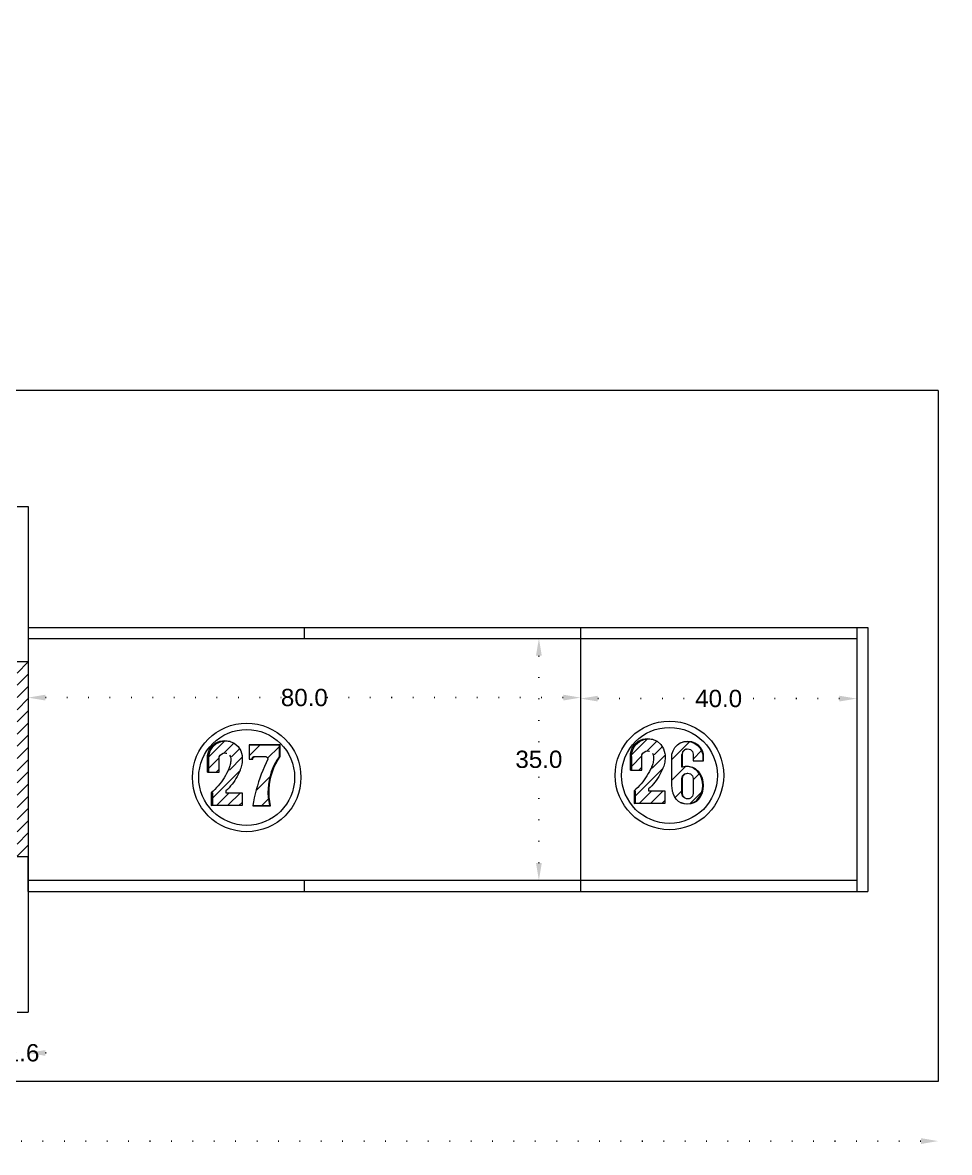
# Model space of a CAD drawing. Header units: inches. Extents: x 104 to 9740, y 936 to 6735.
# Drawn here: x 9271.9 to 9406.1, y 2045.9 to 2209.4 of the extents above; entities that cross this region are included whole.
import ezdxf

# ---------------------------------------------------------------- set-up
doc = ezdxf.new("R2010")
doc.units = ezdxf.units.IN
doc.header["$MEASUREMENT"] = 0
doc.linetypes.add('ACAD_ISO07W100', pattern=[3, 0, -3])
doc.styles.get("Standard").update_dxf_attribs({"font": 'arial.ttf'})
doc.dimstyles.new('Copy of Standard', dxfattribs={"dimtxt": 2.5, "dimasz": 2.5, "dimexe": 0.18, "dimexo": 0.0625, "dimgap": 0.09, "dimtad": 0, "dimtih": 1, "dimtoh": 1, "dimdec": 1, "dimzin": 0, "dimdsep": 46, "dimtxsty": 'Standard', "dimcen": 0.09, "dimse1": 1, "dimse2": 1, "dimadec": 0, "dimazin": 0, "dimtfac": 1, "dimtdec": 1, "dimtix": 1, "dimtofl": 0, "dimtmove": 0, "dimatfit": 3, "dimfxl": 1, "dimtolj": 1, "dimtzin": 0, "dimarcsym": 0})

# ---------------------------------------------------------------- blocks, each defined once
blk = doc.blocks.new('*D150')
at = {"color": 0, "linetype": 'ACAD_ISO07W100', "lineweight": -2, "transparency": 16777216}
for p, q in [((9268.62, 2060.32), (9266.12, 2060.32)), ((9275.22, 2060.32), (9277.72, 2060.32))]:
    blk.add_line(p, q, dxfattribs=at)
at = {"color": 0, "transparency": 16777216}
for points in [[(9268.62, 2060.73), (9268.62, 2059.9), (9271.12, 2060.32)], [(9275.22, 2060.73), (9275.22, 2059.9), (9272.72, 2060.32)]]:
    blk.add_solid(points, dxfattribs=at)
at = {"layer": 'Defpoints', "color": 0, "transparency": 16777216}
for p in [(9271.12, 2066.2), (9272.72, 2066.2), (9272.72, 2060.32)]:
    blk.add_point(p, dxfattribs=at)
at = {"color": 0, "lineweight": 20, "transparency": 16777216, "insert": (9271.92, 2060.32), "char_height": 2.5, "attachment_point": 5}
blk.add_mtext('\\A1;1.6', dxfattribs=at)
blk = doc.blocks.new('*D156')
at = {"color": 0, "linetype": 'ACAD_ISO07W100', "lineweight": -2, "transparency": 16777216}
for p, q in [((9275.22, 2111.74), (9309.38, 2111.74)), ((9350.22, 2111.74), (9316.05, 2111.74))]:
    blk.add_line(p, q, dxfattribs=at)
at = {"color": 0, "transparency": 16777216}
for points in [[(9275.22, 2112.16), (9275.22, 2111.32), (9272.72, 2111.74)], [(9350.22, 2112.16), (9350.22, 2111.32), (9352.72, 2111.74)]]:
    blk.add_solid(points, dxfattribs=at)
at = {"layer": 'Defpoints', "color": 0, "transparency": 16777216}
for p in [(9272.72, 2121.9), (9352.72, 2120.3), (9352.72, 2111.74)]:
    blk.add_point(p, dxfattribs=at)
at = {"color": 0, "lineweight": 20, "transparency": 16777216, "insert": (9312.72, 2111.74), "char_height": 2.5, "attachment_point": 5}
blk.add_mtext('\\A1;80.0', dxfattribs=at)
blk = doc.blocks.new('*D157')
at = {"color": 0, "linetype": 'ACAD_ISO07W100', "lineweight": -2, "transparency": 16777216}
for p, q in [((9355.22, 2111.6), (9369.34, 2111.6)), ((9390.22, 2111.6), (9376.1, 2111.6))]:
    blk.add_line(p, q, dxfattribs=at)
at = {"color": 0, "transparency": 16777216}
for points in [[(9355.22, 2112.01), (9355.22, 2111.18), (9352.72, 2111.6)], [(9390.22, 2112.01), (9390.22, 2111.18), (9392.72, 2111.6)]]:
    blk.add_solid(points, dxfattribs=at)
at = {"layer": 'Defpoints', "color": 0, "transparency": 16777216}
for p in [(9352.72, 2121.9), (9392.72, 2121.9), (9392.72, 2111.6)]:
    blk.add_point(p, dxfattribs=at)
at = {"color": 0, "lineweight": 20, "transparency": 16777216, "insert": (9372.72, 2111.6), "char_height": 2.5, "attachment_point": 5}
blk.add_mtext('\\A1;40.0', dxfattribs=at)
blk = doc.blocks.new('*D99')
at = {"color": 0, "linetype": 'ACAD_ISO07W100', "lineweight": -2, "transparency": 16777216}
for p, q in [((9346.69, 2117.8), (9346.69, 2104.16)), ((9346.69, 2087.8), (9346.69, 2101.43))]:
    blk.add_line(p, q, dxfattribs=at)
at = {"color": 0, "transparency": 16777216}
for points in [[(9346.27, 2117.8), (9347.11, 2117.8), (9346.69, 2120.3)], [(9346.27, 2087.8), (9347.11, 2087.8), (9346.69, 2085.3)]]:
    blk.add_solid(points, dxfattribs=at)
at = {"layer": 'Defpoints', "color": 0, "transparency": 16777216}
for p in [(9346.69, 2120.3), (9352.72, 2120.3), (9352.72, 2085.3)]:
    blk.add_point(p, dxfattribs=at)
at = {"color": 0, "lineweight": 20, "transparency": 16777216, "insert": (9346.69, 2102.8), "char_height": 2.5, "attachment_point": 5}
blk.add_mtext('\\A1;35.0', dxfattribs=at)
blk = doc.blocks.new('*D717')
at = {"color": 0, "linetype": 'ACAD_ISO07W100', "lineweight": -2, "transparency": 16777216}
for p, q in [((9413.63, 2153.7), (9413.63, 2107.56)), ((9413.63, 2058.7), (9413.63, 2104.83))]:
    blk.add_line(p, q, dxfattribs=at)
at = {"color": 0, "transparency": 16777216}
for points in [[(9413.21, 2153.7), (9414.05, 2153.7), (9413.63, 2156.2)], [(9413.21, 2058.7), (9414.05, 2058.7), (9413.63, 2056.2)]]:
    blk.add_solid(points, dxfattribs=at)
at = {"layer": 'Defpoints', "color": 0, "transparency": 16777216}
for p in [(9404.52, 2156.2), (9413.63, 2156.2), (9404.52, 2056.2)]:
    blk.add_point(p, dxfattribs=at)
at = {"color": 0, "lineweight": 20, "transparency": 16777216, "insert": (9413.63, 2106.2), "char_height": 2.5, "attachment_point": 5}
blk.add_mtext('\\A1;100.0', dxfattribs=at)
blk = doc.blocks.new('*D718')
at = {"color": 0, "linetype": 'ACAD_ISO07W100', "lineweight": -2, "transparency": 16777216}
for p, q in [((9122.02, 2047.56), (9257.69, 2047.56)), ((9402.02, 2047.56), (9266.34, 2047.56))]:
    blk.add_line(p, q, dxfattribs=at)
at = {"color": 0, "transparency": 16777216}
for points in [[(9122.02, 2047.98), (9122.02, 2047.14), (9119.52, 2047.56)], [(9402.02, 2047.98), (9402.02, 2047.14), (9404.52, 2047.56)]]:
    blk.add_solid(points, dxfattribs=at)
at = {"layer": 'Defpoints', "color": 0, "transparency": 16777216}
for p in [(9119.52, 2056.2), (9404.52, 2056.2), (9404.52, 2047.56)]:
    blk.add_point(p, dxfattribs=at)
at = {"color": 0, "lineweight": 20, "transparency": 16777216, "insert": (9262.02, 2047.56), "char_height": 2.5, "attachment_point": 5}
blk.add_mtext('\\A1;285.0', dxfattribs=at)

msp = doc.modelspace()

# ---------------------------------------------------------------- hatches: boundary and pattern name
at = {"lineweight": 20}
h = msp.add_hatch(dxfattribs=at)
h.set_pattern_fill('AR-BRSTD', color=256, scale=3)
h.paths.add_polyline_path([(8926.92, 2180.85), (8926.92, 2197.25), (8842.32, 2197.25), (8842.32, 2180.85)])
h.paths.add_polyline_path([(8916.4, 2186.45), (8924.45, 2186.45), (8924.45, 2191.6), (8916.4, 2191.6)], flags=24)
h.paths.add_polyline_path([(9273.17, 2344.2), (9281.21, 2344.2), (9281.21, 2349.35), (9273.17, 2349.35)], flags=9)
h.paths.add_polyline_path([(9243.79, 2317.7), (9251.84, 2317.7), (9251.84, 2322.85), (9243.79, 2322.85)], flags=9)
h.paths.add_polyline_path([(9126.73, 2317.63), (9134.77, 2317.63), (9134.77, 2322.78), (9126.73, 2322.78)], flags=9)
h.paths.add_polyline_path([(9097.24, 2348.67), (9105.29, 2348.67), (9105.29, 2353.83), (9097.24, 2353.83)], flags=9)
h.paths.add_polyline_path([(9018.1, 2343.4), (9028.09, 2343.4), (9028.09, 2348.55), (9018.1, 2348.55)], flags=9)
h.paths.add_polyline_path([(8918.44, 2308.9), (8926.49, 2308.9), (8926.49, 2314.05), (8918.44, 2314.05)], flags=9)
h.paths.add_polyline_path([(8891.44, 2316.28), (8899.49, 2316.28), (8899.49, 2321.43), (8891.44, 2321.43)], flags=9)
h.paths.add_polyline_path([(8914.84, 2283.74), (8922.89, 2283.74), (8922.89, 2288.89), (8914.84, 2288.89)], flags=9)
h.paths.add_polyline_path([(8901.8, 2236.8), (8909.85, 2236.8), (8909.85, 2241.95), (8901.8, 2241.95)], flags=9)
h.paths.add_polyline_path([(8880.6, 2199.23), (8888.65, 2199.23), (8888.65, 2204.38), (8880.6, 2204.38)], flags=9)
h.paths.add_polyline_path([(8855.62, 2047.14), (8865.61, 2047.14), (8865.61, 2052.29), (8855.62, 2052.29)], flags=9)
h.paths.add_polyline_path([(8933.23, 2176.65), (8939.33, 2176.65), (8939.33, 2181.8), (8933.23, 2181.8)], flags=9)
h.paths.add_polyline_path([(8949.27, 2329.93), (8957.32, 2329.93), (8957.32, 2335.08), (8949.27, 2335.08)], flags=9)
h.paths.add_polyline_path([(9088.72, 2330.26), (9096.77, 2330.26), (9096.77, 2335.42), (9088.72, 2335.42)], flags=9)
h.paths.add_polyline_path([(9181.65, 2304.26), (9191.64, 2304.26), (9191.64, 2309.41), (9181.65, 2309.41)], flags=9)
h.paths.add_polyline_path([(9109.52, 2318.45), (9117.56, 2318.45), (9117.56, 2323.6), (9109.52, 2323.6)], flags=9)
h.paths.add_polyline_path([(9258.1, 2296.45), (9266.15, 2296.45), (9266.15, 2301.6), (9258.1, 2301.6)], flags=9)
h.paths.add_polyline_path([(9271.66, 2250.63), (9279.7, 2250.63), (9279.7, 2255.78), (9271.66, 2255.78)], flags=9)
h.paths.add_polyline_path([(8932.38, 2187.25), (8940.42, 2187.25), (8940.42, 2192.4), (8932.38, 2192.4)], flags=9)
h.paths.add_polyline_path([(8931.22, 2308.1), (8939.27, 2308.1), (8939.27, 2313.25), (8931.22, 2313.25)], flags=9)
h.paths.add_polyline_path([(9108.87, 2276.45), (9116.91, 2276.45), (9116.91, 2281.6), (9108.87, 2281.6)], flags=9)
h.paths.add_polyline_path([(9142.11, 2125.02), (9150.15, 2125.02), (9150.15, 2130.18), (9142.11, 2130.18)], flags=9)
h.paths.add_polyline_path([(9142.11, 2143.26), (9150.15, 2143.26), (9150.15, 2148.41), (9142.11, 2148.41)], flags=9)
h.paths.add_polyline_path([(9192.11, 2143.26), (9200.15, 2143.26), (9200.15, 2148.41), (9192.11, 2148.41)], flags=9)
h.paths.add_polyline_path([(9242.11, 2143.26), (9250.15, 2143.26), (9250.15, 2148.41), (9242.11, 2148.41)], flags=9)
h.paths.add_polyline_path([(9106.97, 2100.2), (9115.02, 2100.2), (9115.02, 2105.35), (9106.97, 2105.35)], flags=9)
h.paths.add_polyline_path([(9125.56, 2100.2), (9133.61, 2100.2), (9133.61, 2105.35), (9125.56, 2105.35)], flags=9)
h.paths.add_polyline_path([(9216.02, 2124.92), (9226.01, 2124.92), (9226.01, 2130.07), (9216.02, 2130.07)], flags=9)
h.paths.add_polyline_path([(9308.71, 2109.15), (9316.76, 2109.15), (9316.76, 2114.3), (9308.71, 2114.3)], flags=9)
h.paths.add_polyline_path([(8938.98, 2079.6), (8947.03, 2079.6), (8947.03, 2084.75), (8938.98, 2084.75)], flags=9)
h.paths.add_polyline_path([(8938.98, 2143.64), (8947.03, 2143.64), (8947.03, 2148.79), (8938.98, 2148.79)], flags=9)
h.paths.add_polyline_path([(8886.71, 2120.4), (8894.76, 2120.4), (8894.76, 2125.56), (8886.71, 2125.56)], flags=9)
h.paths.add_polyline_path([(8867.12, 2143.64), (8875.17, 2143.64), (8875.17, 2148.79), (8867.12, 2148.79)], flags=9)
h.paths.add_polyline_path([(9150.35, 2288.51), (9158.4, 2288.51), (9158.4, 2293.66), (9150.35, 2293.66)], flags=9)
h.paths.add_polyline_path([(9217.85, 2288.51), (9225.9, 2288.51), (9225.9, 2293.66), (9217.85, 2293.66)], flags=9)
h.paths.add_polyline_path([(9149.8, 2250.63), (9157.85, 2250.63), (9157.85, 2255.78), (9149.8, 2255.78)], flags=9)
h.paths.add_polyline_path([(9217.85, 2250.63), (9225.9, 2250.63), (9225.9, 2255.78), (9217.85, 2255.78)], flags=9)
h.paths.add_polyline_path([(9018.96, 2329.92), (9027, 2329.92), (9027, 2335.07), (9018.96, 2335.07)], flags=9)
h.paths.add_polyline_path([(8877.7, 2101.03), (8885.74, 2101.03), (8885.74, 2106.18), (8877.7, 2106.18)], flags=9)
h = msp.add_hatch(dxfattribs=at)
h.set_pattern_fill('ANSI31', color=256, scale=10)
h.set_pattern_definition([(45, (7382.1501, 1.8229), (-0.8838835, 0.8838835), [])])
h.paths.add_polyline_path([(9271.12, 2088.7), (9272.72, 2088.7), (9272.72, 2116.9), (9271.12, 2116.9)])
h = msp.add_hatch(dxfattribs=at)
h.set_pattern_fill('ANSI31', color=256, scale=9.218651)
h.set_pattern_definition([(45, (8663.4853, 2673.6988), (-0.8148213, 0.8148213), [])])
h.paths.add_polyline_path([(9303.71, 2097.96), (9301.35, 2097.96), (9301.35, 2098.23), (9301.59, 2098.46), (9301.82, 2098.7), (9302.05, 2098.95), (9302.26, 2099.21), (9302.46, 2099.47), (9302.64, 2099.75), (9302.82, 2100.03), (9302.99, 2100.32), (9303.14, 2100.61), (9303.28, 2100.91), (9303.41, 2101.22), (9303.45, 2101.34), (9303.53, 2101.53), (9303.59, 2101.73), (9303.64, 2101.93), (9303.68, 2102.13), (9303.71, 2102.33), (9303.73, 2102.53), (9303.74, 2102.74), (9303.74, 2102.95), (9303.73, 2103.15), (9303.71, 2103.36), (9303.51, 2104.05), (9303.12, 2104.66), (9302.58, 2105.14), (9301.99, 2105.41), (9301.37, 2105.5), (9300.66, 2105.4), (9300.01, 2105.1), (9299.47, 2104.63), (9299.09, 2104.02), (9298.89, 2103.33), (9298.9, 2102.62), (9298.9, 2100.97), (9300.38, 2100.97), (9300.38, 2103.13), (9300.51, 2103.39), (9300.7, 2103.58), (9300.94, 2103.7), (9301.21, 2103.74), (9301.37, 2103.71), (9301.47, 2103.7), (9301.48, 2103.7), (9301.63, 2103.67), (9301.87, 2103.56), (9302.06, 2103.37), (9302.18, 2103.14), (9302.23, 2102.88), (9302.23, 2102.71), (9302.22, 2102.54), (9302.21, 2102.38), (9302.18, 2102.21), (9302.15, 2102.05), (9302.11, 2101.88), (9302.06, 2101.72), (9302.01, 2101.57), (9301.94, 2101.41), (9301.87, 2101.26), (9301.8, 2101.09), (9301.63, 2100.77), (9301.46, 2100.45), (9301.28, 2100.15), (9301.08, 2099.85), (9300.87, 2099.56), (9300.66, 2099.27), (9300.43, 2099), (9300.19, 2098.73), (9299.94, 2098.47), (9299.69, 2098.22), (9299.42, 2097.98), (9299.42, 2096.16), (9303.71, 2096.16)])
h = msp.add_hatch(dxfattribs=at)
h.set_pattern_fill('ANSI31', color=256, scale=17)
h.set_pattern_definition([(45, (8326.4108, 2988.216), (-1.502602, 1.502602), [])])
h.paths.add_polyline_path([(9307.51, 2099.19), (9307.61, 2099.8), (9307.75, 2100.41), (9307.93, 2101), (9308.15, 2101.57), (9308.42, 2102.13), (9308.72, 2102.67), (9309.06, 2103.19), (9309.06, 2104.86), (9304.73, 2104.86), (9304.73, 2102.82), (9305.11, 2102.82), (9305.11, 2102.88), (9305.15, 2102.97), (9305.2, 2103.06), (9305.28, 2103.13), (9305.37, 2103.17), (9305.4, 2103.18), (9305.35, 2103.16), (9305.3, 2103.14), (9305.26, 2103.11), (9305.22, 2103.08), (9305.19, 2103.04), (9305.16, 2103), (9305.14, 2102.95), (9305.12, 2102.9), (9305.11, 2102.85), (9305.11, 2102.82), (9305.24, 2102.82), (9305.25, 2102.9), (9305.28, 2103), (9305.34, 2103.08), (9305.42, 2103.15), (9305.51, 2103.2), (9305.58, 2103.21), (9305.63, 2103.21), (9307.09, 2103.21), (9307.18, 2103.2), (9307.27, 2103.15), (9307.35, 2103.08), (9307.4, 2103), (9307.44, 2102.9), (9307.44, 2102.82), (9307.18, 2102.29), (9306.94, 2101.75), (9306.71, 2101.2), (9306.49, 2100.65), (9306.29, 2100.09), (9306.1, 2099.53), (9305.92, 2098.97), (9305.76, 2098.4), (9305.61, 2097.82), (9305.47, 2097.24), (9305.35, 2096.66), (9305.25, 2096.12), (9307.68, 2096.12), (9307.56, 2096.73), (9307.48, 2097.34), (9307.45, 2097.96), (9307.46, 2098.58)])
h = msp.add_hatch(dxfattribs=at)
h.set_pattern_fill('ANSI31', color=256, scale=9.218651)
h.set_pattern_definition([(45, (8724.7166, 2673.988), (-0.8148213, 0.8148213), [])])
h.paths.add_polyline_path([(9364.94, 2098.24), (9362.58, 2098.24), (9362.58, 2098.52), (9362.82, 2098.75), (9363.06, 2098.99), (9363.28, 2099.24), (9363.49, 2099.5), (9363.69, 2099.76), (9363.88, 2100.04), (9364.05, 2100.32), (9364.22, 2100.61), (9364.37, 2100.9), (9364.51, 2101.2), (9364.64, 2101.51), (9364.68, 2101.63), (9364.76, 2101.82), (9364.82, 2102.02), (9364.87, 2102.22), (9364.91, 2102.42), (9364.95, 2102.62), (9364.97, 2102.82), (9364.98, 2103.03), (9364.98, 2103.23), (9364.96, 2103.44), (9364.94, 2103.64), (9364.74, 2104.34), (9364.36, 2104.95), (9363.81, 2105.43), (9363.22, 2105.7), (9362.6, 2105.79), (9361.89, 2105.69), (9361.24, 2105.39), (9360.7, 2104.91), (9360.32, 2104.31), (9360.12, 2103.62), (9360.13, 2102.9), (9360.13, 2101.26), (9361.61, 2101.26), (9361.61, 2103.42), (9361.75, 2103.68), (9361.94, 2103.87), (9362.17, 2103.99), (9362.44, 2104.03), (9362.6, 2104), (9362.7, 2103.99), (9362.71, 2103.99), (9362.86, 2103.96), (9363.1, 2103.84), (9363.29, 2103.66), (9363.41, 2103.43), (9363.46, 2103.17), (9363.46, 2103), (9363.45, 2102.83), (9363.44, 2102.67), (9363.41, 2102.5), (9363.38, 2102.34), (9363.34, 2102.17), (9363.29, 2102.01), (9363.24, 2101.86), (9363.18, 2101.7), (9363.1, 2101.55), (9363.03, 2101.38), (9362.87, 2101.06), (9362.69, 2100.74), (9362.51, 2100.44), (9362.31, 2100.14), (9362.11, 2099.84), (9361.89, 2099.56), (9361.66, 2099.29), (9361.42, 2099.02), (9361.17, 2098.76), (9360.92, 2098.51), (9360.65, 2098.27), (9360.65, 2096.45), (9364.94, 2096.45)])
h = msp.add_hatch(dxfattribs=at)
h.set_pattern_fill('ANSI31', color=256, scale=17)
h.set_pattern_definition([(45, (8373.2435, 2988.3378), (-1.502602, 1.502602), [])])
h.paths.add_polyline_path([(9369.72, 2100.99), (9369.57, 2101.14), (9369.42, 2101.29), (9369.24, 2101.41), (9369.06, 2101.52), (9368.87, 2101.61), (9368.66, 2101.68), (9368.46, 2101.73), (9368.24, 2101.76), (9368.03, 2101.77), (9367.88, 2101.76), (9367.7, 2101.73), (9367.49, 2101.68), (9367.4, 2101.67), (9367.4, 2103.52), (9367.43, 2103.72), (9367.5, 2103.9), (9367.62, 2104.06), (9367.78, 2104.18), (9367.96, 2104.26), (9368.06, 2104.29), (9368.25, 2104.31), (9368.45, 2104.29), (9368.64, 2104.21), (9368.8, 2104.09), (9368.92, 2103.93), (9368.99, 2103.75), (9369.02, 2103.55), (9369.02, 2102.6), (9370.42, 2102.6), (9370.42, 2103.52), (9370.26, 2104.03), (9369.99, 2104.49), (9369.63, 2104.88), (9369.18, 2105.17), (9368.68, 2105.35), (9368.16, 2105.41), (9368.15, 2105.41), (9367.62, 2105.35), (9367.17, 2105.18), (9366.76, 2104.91), (9366.39, 2104.52), (9366.11, 2104.06), (9365.96, 2103.55), (9365.96, 2099.1), (9365.96, 2098.91), (9365.97, 2098.72), (9365.99, 2098.53), (9366.02, 2098.34), (9366.06, 2098.15), (9366.11, 2097.97), (9366.14, 2097.85), (9366.32, 2097.43), (9366.58, 2097.05), (9366.92, 2096.73), (9367.26, 2096.53), (9367.67, 2096.4), (9368.13, 2096.35), (9368.58, 2096.4), (9369.02, 2096.54), (9369.41, 2096.77), (9369.54, 2096.89), (9369.72, 2097.07), (9370.02, 2097.51), (9370.24, 2097.99), (9370.37, 2098.5), (9370.42, 2099.03), (9370.37, 2099.56), (9370.24, 2100.07), (9370.02, 2100.55)])
h.paths.add_polyline_path([(9367.43, 2100.23), (9367.5, 2100.42), (9367.62, 2100.57), (9367.78, 2100.69), (9367.96, 2100.77), (9368.16, 2100.8), (9368.25, 2100.79), (9368.45, 2100.77), (9368.64, 2100.69), (9368.8, 2100.57), (9368.92, 2100.41), (9368.99, 2100.23), (9369.02, 2100.03), (9369.02, 2097.85), (9368.99, 2097.65), (9368.92, 2097.47), (9368.8, 2097.31), (9368.64, 2097.19), (9368.45, 2097.11), (9368.25, 2097.09), (9368.06, 2097.11), (9367.96, 2097.15), (9367.87, 2097.19), (9367.78, 2097.23), (9367.62, 2097.35), (9367.5, 2097.5), (9367.43, 2097.69), (9367.4, 2097.88), (9367.4, 2100.04)], flags=16)

# ---------------------------------------------------------------- linework, layer by layer
at = {"color": 30, "lineweight": 20, "true_color": 0xf26722}
for p, q in [((9404.52, 2156.2), (9119.52, 2156.2)), ((9404.52, 2156.2), (9404.52, 2056.2)), ((9404.52, 2056.2), (9119.52, 2056.2))]:
    msp.add_line(p, q, dxfattribs=at)
at = {"lineweight": 20}
for p, q in [((9271.12, 2139.4), (9272.72, 2139.4)), ((9272.72, 2139.4), (9272.72, 2066.2)), ((9272.72, 2121.9), (9394.32, 2121.9)), ((9272.72, 2121.9), (9272.72, 2116.9)), ((9312.72, 2121.9), (9312.72, 2120.3)), ((9352.72, 2121.9), (9352.72, 2083.7)), ((9392.72, 2121.9), (9392.72, 2083.7)), ((9394.32, 2121.9), (9394.32, 2083.7)), ((9272.72, 2120.3), (9392.72, 2120.3)), ((9272.72, 2116.9), (9271.12, 2116.9)), ((9368.06, 2104.29), (9368.25, 2104.31)), ((9305.25, 2096.12), (9307.68, 2096.12)), ((9272.72, 2088.7), (9271.12, 2088.7)), ((9272.72, 2083.7), (9272.72, 2088.7)), ((9272.72, 2085.3), (9392.72, 2085.3)), ((9312.72, 2085.3), (9312.72, 2083.7)), ((9272.72, 2083.7), (9394.32, 2083.7)), ((9271.12, 2066.2), (9272.72, 2066.2))]:
    msp.add_line(p, q, dxfattribs=at)
for points in [[(9298.71, 2100.97), (9298.71, 2102.63), (9298.7, 2103.36), (9298.9, 2104.05), (9299.29, 2104.66), (9299.83, 2105.14), (9300.49, 2105.44), (9301.21, 2105.54), (9301.92, 2105.44), (9301.99, 2105.41), (9302.58, 2105.14), (9303.12, 2104.66), (9303.51, 2104.05), (9303.71, 2103.36), (9303.73, 2103.15), (9303.74, 2102.95), (9303.74, 2102.74), (9303.73, 2102.53), (9303.71, 2102.33), (9303.68, 2102.13), (9303.64, 2101.93), (9303.59, 2101.73), (9303.53, 2101.53), (9303.45, 2101.34), (9303.41, 2101.22), (9303.28, 2100.91), (9303.14, 2100.61), (9302.99, 2100.32), (9302.82, 2100.03), (9302.64, 2099.75), (9302.46, 2099.47), (9302.26, 2099.21), (9302.05, 2098.95), (9301.82, 2098.7), (9301.59, 2098.46), (9301.35, 2098.23), (9301.35, 2097.96), (9303.71, 2097.96), (9303.71, 2096.16), (9303.71, 2096.11), (9299.24, 2096.11)], [(9298.9, 2100.97), (9298.9, 2102.62), (9298.89, 2103.33), (9299.09, 2104.02), (9299.47, 2104.63), (9300.01, 2105.1), (9300.66, 2105.4), (9301.37, 2105.5), (9301.99, 2105.41)], [(9309.23, 2104.9), (9309.06, 2104.86), (9304.73, 2104.86)], [(9309.06, 2104.86), (9309.06, 2103.19), (9308.72, 2102.67), (9308.42, 2102.13), (9308.15, 2101.57), (9307.93, 2101), (9307.75, 2100.41), (9307.61, 2099.8), (9307.51, 2099.19), (9307.46, 2098.58), (9307.45, 2097.96), (9307.48, 2097.34), (9307.56, 2096.73), (9307.68, 2096.12), (9307.84, 2096.08), (9307.72, 2096.69), (9307.64, 2097.31), (9307.61, 2097.93), (9307.62, 2098.56), (9307.67, 2099.18), (9307.77, 2099.8), (9307.91, 2100.4), (9308.09, 2101), (9308.32, 2101.58), (9308.58, 2102.15), (9308.89, 2102.69), (9309.23, 2103.21), (9309.23, 2104.9), (9304.73, 2104.9), (9304.73, 2104.86), (9304.73, 2102.82), (9305.11, 2102.82), (9305.24, 2102.82), (9305.25, 2102.88), (9305.26, 2102.93), (9305.27, 2102.97), (9305.3, 2103.02), (9305.33, 2103.06), (9305.36, 2103.1), (9305.4, 2103.13), (9305.44, 2103.16), (9305.49, 2103.18), (9305.53, 2103.2), (9305.58, 2103.21), (9305.63, 2103.21), (9307.06, 2103.21), (9307.11, 2103.21), (9307.16, 2103.2), (9307.2, 2103.18), (9307.25, 2103.16), (9307.29, 2103.13), (9307.33, 2103.1), (9307.36, 2103.06), (9307.39, 2103.02), (9307.41, 2102.97), (9307.43, 2102.92), (9307.44, 2102.88), (9307.44, 2102.82), (9307.18, 2102.29), (9306.94, 2101.75), (9306.71, 2101.2), (9306.49, 2100.65), (9306.29, 2100.09), (9306.1, 2099.53), (9305.92, 2098.97), (9305.76, 2098.4), (9305.61, 2097.82), (9305.47, 2097.24), (9305.35, 2096.66), (9305.25, 2096.12), (9305.24, 2096.08), (9307.84, 2096.08)], [(9359.94, 2101.26), (9359.94, 2102.92), (9359.94, 2103.64), (9360.13, 2104.34), (9360.52, 2104.95), (9361.07, 2105.43), (9361.72, 2105.73), (9362.44, 2105.83), (9363.15, 2105.73), (9363.22, 2105.7), (9363.81, 2105.43), (9364.36, 2104.95), (9364.74, 2104.34), (9364.94, 2103.64), (9364.96, 2103.44), (9364.98, 2103.23), (9364.98, 2103.03), (9364.97, 2102.82), (9364.95, 2102.62), (9364.91, 2102.42), (9364.87, 2102.22), (9364.82, 2102.02), (9364.76, 2101.82), (9364.68, 2101.63), (9364.64, 2101.51), (9364.51, 2101.2), (9364.37, 2100.9), (9364.22, 2100.61), (9364.05, 2100.32), (9363.88, 2100.04), (9363.69, 2099.76), (9363.49, 2099.5), (9363.28, 2099.24), (9363.06, 2098.99), (9362.82, 2098.75), (9362.58, 2098.52), (9362.58, 2098.24), (9364.94, 2098.24), (9364.94, 2096.45), (9364.94, 2096.4), (9360.47, 2096.4)], [(9360.13, 2101.26), (9360.13, 2102.9), (9360.12, 2103.62), (9360.32, 2104.31), (9360.7, 2104.91), (9361.24, 2105.39), (9361.89, 2105.69), (9362.6, 2105.79), (9363.22, 2105.7)], [(9366.06, 2098.15), (9366.02, 2098.34), (9365.99, 2098.53), (9365.97, 2098.72), (9365.96, 2098.91), (9365.96, 2099.1), (9365.96, 2103.55), (9366.11, 2104.06), (9366.39, 2104.52), (9366.76, 2104.91), (9367.17, 2105.18), (9367.21, 2105.21), (9367.71, 2105.39), (9368.25, 2105.45), (9368.25, 2105.45), (9368.78, 2105.39), (9369.29, 2105.21), (9369.74, 2104.91)], [(9367.17, 2105.18), (9367.62, 2105.35), (9368.15, 2105.41), (9368.16, 2105.41), (9368.68, 2105.35), (9369.18, 2105.17), (9369.63, 2104.88), (9369.99, 2104.49), (9370.26, 2104.03), (9370.42, 2103.52), (9370.42, 2102.6)], [(9368.25, 2104.31), (9368.45, 2104.29), (9368.64, 2104.21), (9368.8, 2104.09), (9368.92, 2103.93), (9368.99, 2103.75), (9369.02, 2103.55), (9369.02, 2102.6), (9370.42, 2102.6), (9370.54, 2102.6), (9370.54, 2103.55), (9370.38, 2104.06), (9370.11, 2104.52), (9369.74, 2104.91)], [(9298.71, 2100.97), (9298.9, 2100.97), (9300.38, 2100.97), (9300.38, 2103.09), (9300.39, 2103.16), (9300.52, 2103.4), (9300.71, 2103.58), (9300.95, 2103.7), (9301.21, 2103.74), (9301.37, 2103.72), (9301.47, 2103.7), (9301.48, 2103.7)], [(9301.9, 2103.39), (9302.03, 2103.16), (9302.07, 2102.9), (9302.07, 2102.73), (9302.07, 2102.56), (9302.05, 2102.39), (9302.03, 2102.22), (9301.99, 2102.06), (9301.95, 2101.89), (9301.9, 2101.73), (9301.85, 2101.57), (9301.79, 2101.42), (9301.71, 2101.26), (9301.63, 2101.09), (9301.47, 2100.77), (9301.3, 2100.45), (9301.11, 2100.14), (9300.91, 2099.84), (9300.71, 2099.54), (9300.49, 2099.26), (9300.26, 2098.98), (9300.02, 2098.71), (9299.76, 2098.45), (9299.5, 2098.2), (9299.24, 2097.96), (9299.24, 2096.11), (9299.42, 2096.16), (9303.71, 2096.16)], [(9305.44, 2103.19), (9305.4, 2103.18), (9305.35, 2103.16), (9305.3, 2103.14), (9305.26, 2103.11), (9305.22, 2103.08), (9305.19, 2103.04), (9305.16, 2103), (9305.14, 2102.95), (9305.12, 2102.9), (9305.11, 2102.85), (9305.11, 2102.82)], [(9359.94, 2101.26), (9360.13, 2101.26), (9361.61, 2101.26), (9361.61, 2103.38), (9361.62, 2103.45), (9361.75, 2103.69), (9361.94, 2103.87), (9362.18, 2103.99), (9362.44, 2104.03), (9362.6, 2104.01), (9362.7, 2103.99), (9362.71, 2103.99)], [(9363.13, 2103.68), (9363.26, 2103.45), (9363.3, 2103.19), (9363.31, 2103.02), (9363.3, 2102.85), (9363.28, 2102.68), (9363.26, 2102.51), (9363.22, 2102.35), (9363.18, 2102.18), (9363.14, 2102.02), (9363.08, 2101.86), (9363.02, 2101.71), (9362.95, 2101.55), (9362.87, 2101.38), (9362.7, 2101.05), (9362.53, 2100.74), (9362.34, 2100.43), (9362.15, 2100.13), (9361.94, 2099.83), (9361.72, 2099.54), (9361.49, 2099.27), (9361.25, 2099), (9361, 2098.74), (9360.74, 2098.49), (9360.47, 2098.24), (9360.47, 2096.4), (9360.65, 2096.45), (9364.94, 2096.45)], [(9367.49, 2101.68), (9367.4, 2101.67), (9367.4, 2103.52)], [(9369.64, 2096.85), (9369.83, 2097.04), (9370.13, 2097.48), (9370.36, 2097.96), (9370.49, 2098.48), (9370.54, 2099.01), (9370.49, 2099.54), (9370.36, 2100.06), (9370.13, 2100.55), (9369.83, 2100.99), (9369.68, 2101.15), (9369.52, 2101.29), (9369.35, 2101.42), (9369.16, 2101.53), (9368.97, 2101.62), (9368.76, 2101.69), (9368.55, 2101.74), (9368.34, 2101.77), (9368.12, 2101.78), (9367.91, 2101.77), (9367.88, 2101.76), (9367.7, 2101.73), (9367.49, 2101.68), (9367.49, 2103.55)], [(9367.26, 2096.53), (9367.67, 2096.4), (9368.13, 2096.35), (9368.58, 2096.4), (9369.02, 2096.54), (9369.41, 2096.77), (9369.54, 2096.89), (9369.72, 2097.07), (9370.02, 2097.51), (9370.24, 2097.99), (9370.37, 2098.5), (9370.42, 2099.03), (9370.37, 2099.56), (9370.24, 2100.07), (9370.02, 2100.55), (9369.72, 2100.99), (9369.57, 2101.14), (9369.42, 2101.29), (9369.24, 2101.41), (9369.06, 2101.52), (9368.87, 2101.61), (9368.66, 2101.68), (9368.46, 2101.73), (9368.24, 2101.76), (9368.03, 2101.77), (9367.88, 2101.76)], [(9367.87, 2097.19), (9367.71, 2097.31), (9367.59, 2097.47), (9367.51, 2097.65), (9367.49, 2097.85), (9367.49, 2100.03), (9367.51, 2100.23), (9367.59, 2100.41), (9367.71, 2100.57), (9367.87, 2100.69), (9368.06, 2100.77), (9368.25, 2100.79)], [(9299.24, 2097.96), (9299.42, 2097.98), (9299.42, 2096.16)], [(9360.47, 2098.24), (9360.65, 2098.27), (9360.65, 2096.45)], [(9369.64, 2096.85), (9369.52, 2096.73), (9369.12, 2096.5), (9368.68, 2096.35), (9368.22, 2096.3), (9367.76, 2096.35), (9367.32, 2096.5), (9367.26, 2096.53), (9366.92, 2096.73), (9366.58, 2097.05), (9366.32, 2097.43), (9366.14, 2097.85), (9366.11, 2097.97), (9366.06, 2098.15)]]:
    msp.add_lwpolyline(points, dxfattribs=at)
for points in [[(9367.49, 2103.55), (9367.51, 2103.75), (9367.59, 2103.93), (9367.71, 2104.09), (9367.87, 2104.21), (9368.06, 2104.29), (9367.96, 2104.26), (9367.78, 2104.18), (9367.62, 2104.06), (9367.5, 2103.9), (9367.43, 2103.72), (9367.4, 2103.52)], [(9368.8, 2097.31), (9368.64, 2097.19), (9368.45, 2097.11), (9368.25, 2097.09), (9368.06, 2097.11), (9367.96, 2097.15), (9367.87, 2097.19), (9367.78, 2097.23), (9367.62, 2097.35), (9367.5, 2097.5), (9367.43, 2097.69), (9367.4, 2097.88), (9367.4, 2100.04), (9367.43, 2100.23), (9367.5, 2100.42), (9367.62, 2100.57), (9367.78, 2100.69), (9367.96, 2100.77), (9368.16, 2100.8), (9368.25, 2100.79), (9368.45, 2100.77), (9368.64, 2100.69), (9368.8, 2100.57), (9368.92, 2100.41), (9368.99, 2100.23), (9369.02, 2100.03), (9369.02, 2097.85), (9368.99, 2097.65), (9368.92, 2097.47)]]:
    msp.add_lwpolyline(points, close=True, dxfattribs=at)
for centre, radius in [((9304.37, 2100.19), 7.86), ((9365.6, 2100.48), 7.86), ((9304.37, 2100.19), 6.94), ((9365.6, 2100.48), 6.94)]:
    msp.add_circle(centre, radius, dxfattribs=at)

# ---------------------------------------------------------------- dimensions: what is measured, and where the dimension line sits
at = {"color": 30, "lineweight": 20, "true_color": 0xf26722}
dim = msp.add_linear_dim(base=(9413.63, 2156.2), p1=(9404.52, 2056.2), p2=(9404.52, 2156.2), angle=270, dimstyle='Copy of Standard', dxfattribs=at)
dim.commit()
dim.dimension.update_dxf_attribs({"geometry": '*D717', "text_midpoint": (9413.63, 2106.2)})
at = {"lineweight": 20}
for base, p1, p2, picture, middle in [((9352.72, 2111.74), (9272.72, 2121.9), (9352.72, 2120.3), '*D156', (9312.72, 2111.74)), ((9392.72, 2111.6), (9352.72, 2121.9), (9392.72, 2121.9), '*D157', (9372.72, 2111.6))]:
    dim = msp.add_linear_dim(base=base, p1=p1, p2=p2, dimstyle='Copy of Standard', dxfattribs=at)
    dim.commit()
    dim.dimension.update_dxf_attribs({"geometry": picture, "text_midpoint": middle})
dim = msp.add_linear_dim(base=(9346.69, 2120.3), p1=(9352.72, 2085.3), p2=(9352.72, 2120.3), angle=270, dimstyle='Copy of Standard', dxfattribs=at)
dim.commit()
dim.dimension.update_dxf_attribs({"geometry": '*D99', "text_midpoint": (9346.69, 2102.8)})
dim = msp.add_linear_dim(base=(9272.72, 2060.32), p1=(9271.12, 2066.2), p2=(9272.72, 2066.2), dimstyle='Copy of Standard', dxfattribs=at)
dim.commit()
dim.dimension.update_dxf_attribs({"geometry": '*D150', "text_midpoint": (9271.92, 2060.32), "dimtype": 160})
at = {"color": 30, "lineweight": 20, "true_color": 0xf26722}
dim = msp.add_linear_dim(base=(9404.52, 2047.56), p1=(9119.52, 2056.2), p2=(9404.52, 2056.2), dimstyle='Copy of Standard', dxfattribs=at)
dim.commit()
dim.dimension.update_dxf_attribs({"geometry": '*D718', "text_midpoint": (9262.02, 2047.56)})

doc.saveas('drawing.dxf')
